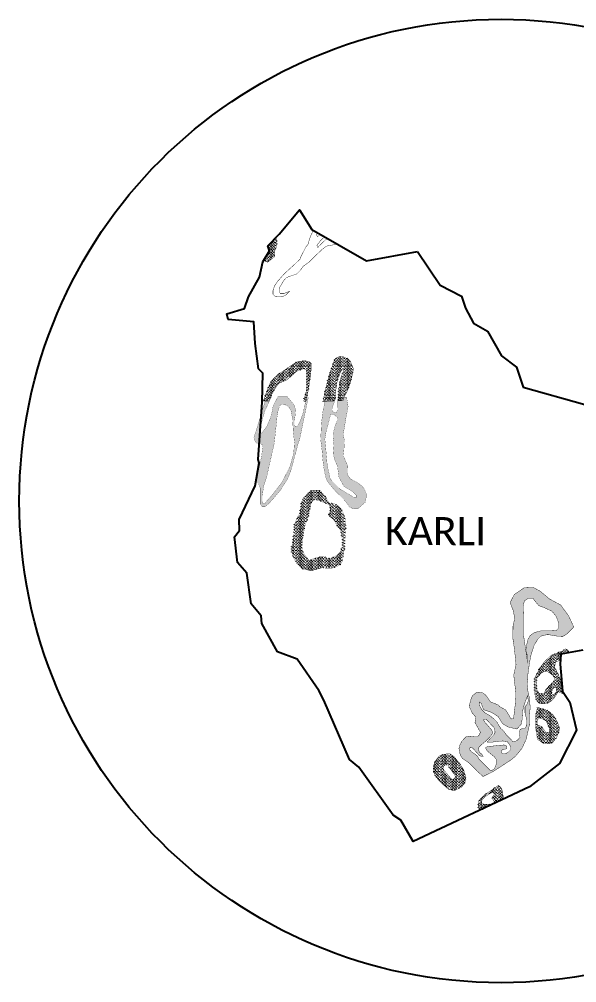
# Model space of a CAD drawing. Header units: metres. Extents: x 330680 to 359033, y 1766531 to 1931097.
# Drawn here: x 337542 to 340396, y 1766531 to 1771463 of the extents above; entities that cross this region are included whole.
import ezdxf

# ---------------------------------------------------------------- set-up
doc = ezdxf.new("R2010")
doc.units = ezdxf.units.M
doc.layers.add('MANGROOVES BUFFER ZONE', color=120, linetype='Continuous')
doc.layers.add('VILLAGE NAME', color=250, linetype='Continuous')
pattern_1 = [(90, (0, 0), (-7.071067809999999, 7.071067809999999), [1.875, -12.26713563]), (45, (0, 0), (-7.071067811865476, 7.071067811865476), [1.875, -8.125]), (135, (0, 0), (-7.071067811865476, -7.071067811865475), [1.875, -8.125])]

msp = doc.modelspace()

# ---------------------------------------------------------------- hatches: boundary and pattern name
at = {"layer": 'MANGROOVES BUFFER ZONE'}
h = msp.add_hatch(dxfattribs=at)
h.set_pattern_fill('GRASS', color=256, scale=10)
h.set_pattern_definition([(90, (0, 0), (-179.6051224, 179.6051224), [47.625, -311.5852448]), (45, (0, 0), (-179.6051224213831, 179.6051224213831), [47.625, -206.375]), (135, (0, 0), (-179.6051224213831, -179.605122421383), [47.625, -206.375])])
h.paths.add_polyline_path([(339065.7906503309, 1770260.036089406), (339091.8456111245, 1770284.447206203), (339113.558152621, 1770301.806225819), (339154.2690381319, 1770309.400769679), (339167.5435163989, 1770312.956547116), (339117.6882814748, 1770341.531556533), (339075.6803567511, 1770301.935549172), (339073.5025461031, 1770297.582727637), (339067.5136595318, 1770296.494531327), (339065.8803200879, 1770306.288334411), (339085.4803192458, 1770331.861074727), (339104.4319384024, 1770349.129557599), (339081.3703517468, 1770362.347528728), (339068.088168992, 1770348.842904254), (339064.2770930686, 1770359.180787345), (339068.0116431109, 1770370.004201606), (339046.6376433683, 1770382.254915997), (339033.5252068806, 1770353.384393341), (339025.2319533842, 1770329.161565846), (339021.0522475642, 1770313.002003945), (339008.7775940195, 1770296.908504847), (338979.9825066077, 1770240.465563426), (338979.9494697007, 1770236.417414928), (338955.4662364253, 1770212.326713727), (338898.3717009133, 1770160.163226318), (338873.8553464014, 1770132.024377308), (338865.6942405331, 1770123.994143804), (338857.5001820872, 1770111.915761114), (338849.3060393119, 1770099.837379112), (338845.159370399, 1770087.725965709), (338845.1263334919, 1770083.677817211), (338841.0127858155, 1770075.614551617), (338840.8476012802, 1770055.373809129), (338844.8620382355, 1770051.292629231), (338848.8765595203, 1770047.211448643), (338856.9385546675, 1770043.097236655), (338881.2235665005, 1770042.89904687), (338897.446667516, 1770046.815068386), (338905.5746521478, 1770050.797154081), (338925.7802033921, 1770070.678686951), (338898.604392316, 1770060.407509009), (338877.9775298123, 1770060.407509009), (338872.006592026, 1770066.917159513), (338872.5494315224, 1770085.903555458), (338884.4913070949, 1770107.059847004), (338898.0615528196, 1770128.21613855), (338908.3749840714, 1770140.15047361), (338929.0019207436, 1770148.287500444), (338961.5706588197, 1770159.136869555), (338981.1119164992, 1770178.123301797), (338994.6821622238, 1770198.194627395), (339024.536851155, 1770219.35091894)])
h = msp.add_hatch(dxfattribs=at)
h.set_pattern_fill('GRASS', color=256, scale=10)
h.set_pattern_definition(pattern_1)
h.paths.add_polyline_path([(338823.2054678948, 1770277.093978646), (338794.8180673181, 1770231.432144145), (338797.2121119008, 1770227.654064521), (338813.8530259906, 1770219.555045156), (338850.5284055626, 1770249.618957854), (338846.0800911324, 1770271.194665827), (338857.2349643964, 1770292.632688461), (338860.6672616194, 1770308.06808218), (338859.8091316872, 1770335.508806322), (338855.8085770709, 1770346.303489685), (338815.045707657, 1770303.045942709)])
h = msp.add_hatch(dxfattribs=at)
h.set_pattern_fill('GRASS', color=256, scale=10)
h.set_pattern_definition(pattern_1)
h.paths.add_polyline_path([(339253.0043030637, 1769673.715130978), (339239.5212628763, 1769705.876686222), (339224.4115043387, 1769725.841410702), (339198.5192888187, 1769734.599769645), (339176.8308913341, 1769734.471532095), (339162.723602647, 1769727.56586304), (339154.9676712093, 1769716.604234239), (339153.778075878, 1769712.752780363), (339128.9314359368, 1769644.132361359), (339103.8204170982, 1769543.126839392), (339097.7713716058, 1769506.740442599), (339157.110425899, 1769509.484652103), (339160.9042293038, 1769547.872346362), (339165.8559431033, 1769595.709210776), (339175.209336858, 1769631.449387237), (339187.3136415188, 1769659.491684563), (339197.7673996359, 1769677.086847242), (339204.3697341475, 1769678.186549447), (339200.5183847105, 1769659.491684563), (339191.7152473055, 1769638.047600464), (339180.7113070072, 1769595.159359674), (339177.9603219326, 1769567.117062348), (339176.8598834017, 1769530.827034784), (339174.5768375782, 1769510.292408369), (339199.4634971126, 1769511.443323368), (339201.3846494382, 1769524.000421316), (339223.0914019164, 1769563.811372958), (339242.0799287175, 1769620.942657815)])
h = msp.add_hatch(dxfattribs=at)
h.set_pattern_fill('GRASS', color=256, scale=10)
h.set_pattern_definition(pattern_1)
h.paths.add_polyline_path([(339036.2681742877, 1769697.51810527), (339028.2723372841, 1769709.728613566), (339008.0678362204, 1769713.941920446), (338991.877772112, 1769714.074047428), (338967.5597233719, 1769710.224088715), (338939.0950057187, 1769694.262716599), (338910.5972504704, 1769674.253111656), (338873.9715112784, 1769650.261505347), (338845.4407198112, 1769626.203836235), (338824.9719234912, 1769598.031955136), (338808.4514903123, 1769557.682597142), (338792.6009183233, 1769509.230936193), (338819.6133280426, 1769509.010488136), (338841.4921739897, 1769557.642302844), (338870.3664290771, 1769599.614645376), (338911.4904333194, 1769617.103133529), (338942.1146207853, 1769645.959155316), (338967.4890111158, 1769665.196466878), (338998.9881647709, 1769674.815140807), (339012.9878463043, 1769669.568597991), (339014.7377786828, 1769643.335883908), (339013.8628124935, 1769569.884248181), (339001.8216994232, 1769524.464819436), (338998.3602596752, 1769507.551735878), (339009.4332139532, 1769507.461369588), (339023.1015235645, 1769572.124512408), (339036.0369152502, 1769669.180981457)])
h = msp.add_hatch(dxfattribs=at)
h.set_pattern_fill('GRASS', color=256, scale=10)
h.set_pattern_definition(pattern_1)
h.paths.add_polyline_path([(339022.0704645514, 1769529.465316653), (339007.1847687616, 1769529.557182144), (339005.8869899075, 1769496.720120166), (338994.346140774, 1769446.741560158), (338979.3858502969, 1769404.879164316), (338965.7078597076, 1769379.676288476), (338956.3042271016, 1769376.258938794), (338949.8926525909, 1769386.938142774), (338949.8926525909, 1769407.014975721), (338953.739627326, 1769430.509195089), (338956.3042271016, 1769462.973888489), (338951.1749524787, 1769486.040916185), (338937.0695035696, 1769503.981974464), (338915.1490469277, 1769530.125170827), (338865.6776888416, 1769530.430478059), (338854.9789634492, 1769510.416484727), (338841.7284311798, 1769484.359299021), (338832.3247985737, 1769435.23504888), (338810.9528585143, 1769382.693485795), (338785.7340187916, 1769346.384287779), (338775.4755446176, 1769343.394093029), (338773.76578641, 1769356.636300088), (338777.612761145, 1769383.120640728), (338798.9846261327, 1769457.874921642), (338832.7556837993, 1769530.633652717), (338808.2276293039, 1769530.785025001), (338793.9665183127, 1769486.896714568), (338761.3239101768, 1769379.156201839), (338743.1350156963, 1769321.930164814), (338745.5037512779, 1769307.103346825), (338756.7667019963, 1769293.670781851), (338782.2589765787, 1769287.844314933), (338789.9576413929, 1769287.796803474), (338781.8407462239, 1769222.521710277), (338762.6645519733, 1769135.577766418), (338753.0431244671, 1769097.908357263), (338767.4923708439, 1769083.277342796), (338775.363155216, 1769063.239532113), (338774.8697282076, 1768983.285629153), (338786.7622127831, 1768967.220846295), (338798.7533828318, 1768967.146844149), (338818.8373793662, 1768983.014287472), (338851.0359027088, 1769018.796204329), (338887.280880928, 1769062.548843741), (338887.305552274, 1769066.54653883), (338915.5563894212, 1769110.348513246), (338931.7913018763, 1769150.226795077), (338972.6994360089, 1769301.892619491), (338976.7458908856, 1769309.863342166)])
h.paths.add_polyline_path([(338861.8234765145, 1769427.554085311), (338866.6104241373, 1769456.94096338), (338873.4489314659, 1769480.860537509), (338880.9712670057, 1769489.744933963), (338900.8028857082, 1769491.111778317), (338919.9506011276, 1769480.860537509), (338932.9437125016, 1769460.358055895), (338941.1499513245, 1769415.252596342), (338944.5691674529, 1769353.745188237), (338950.7237714984, 1769297.021680262), (338946.6460263251, 1769241.641761366), (338926.9698811352, 1769171.039446979), (338885.8352382035, 1769091.788632056), (338833.181366791, 1769023.766991815), (338806.2123802804, 1768993.820370686), (338798.5069448385, 1768983.552928337), (338789.5172576444, 1768985.264193221), (338786.0926363529, 1768995.531598832), (338786.5206952463, 1769024.622624257), (338792.5138200424, 1769070.826004613), (338808.4842003848, 1769119.827990058), (338847.4635345067, 1769292.732165952)], flags=16)
h = msp.add_hatch(dxfattribs=at)
h.set_pattern_fill('GRASS', color=256, scale=10)
h.set_pattern_definition(pattern_1)
h.paths.add_polyline_path([(339200.7787132263, 1769340.463526487), (339214.2232850492, 1769421.78189373), (339225.624550581, 1769480.234852195), (339217.9265494645, 1769528.256611705), (339172.1151700303, 1769528.539331752), (339172.1124229698, 1769525.400045247), (339173.1908280917, 1769492.26186735), (339171.5732579447, 1769462.626124784), (339165.6423675966, 1769451.849454385), (339153.2414218754, 1769450.232974031), (339144.0754663049, 1769457.237771215), (339142.4578961579, 1769466.397924522), (339146.2321264054, 1769480.407555628), (339163.5664839894, 1769528.592089057), (339109.2064185143, 1769528.927566409), (339101.7156547904, 1769480.999542713), (339097.6199404597, 1769465.033429265), (339089.2063863873, 1769397.121946931), (339084.6911758184, 1769313.195016623), (339092.3152466714, 1769253.18025434), (339096.016302675, 1769205.183245063), (339103.6649610996, 1769149.166095138), (339111.4617313743, 1769117.13519907), (339119.3325157464, 1769097.097388387), (339139.1697988212, 1769072.98788023), (339162.9794394076, 1769044.856009841), (339206.6757890582, 1769000.610020995), (339226.5130720735, 1768976.500512838), (339230.408605963, 1768967.252245426), (339250.3780252337, 1768958.145556808), (339277.3663145006, 1768959.168595195), (339291.3294862211, 1768971.374866962), (339312.4712932408, 1768989.484804869), (339318.1769462824, 1769016.675142884), (339317.1516520977, 1769040.996151447), (339306.97241503, 1769059.95876205), (339297.0660675466, 1769074.012363791), (339265.6675478816, 1769095.771065354), (339237.3322179317, 1769110.361631632), (339222.6158251464, 1769131.807666779), (339223.7495274246, 1769176.409937859), (339211.9310573637, 1769204.467889428), (339200.7483992577, 1769229.418759704), (339204.282315135, 1769260.484956503), (339206.5552875102, 1769304.66198802)])
h.paths.add_polyline_path([(339147.8442971956, 1769336.218434845), (339148.2762581998, 1769319.814562536), (339152.595795139, 1769297.367182802), (339150.4360632205, 1769264.991127508), (339148.7082192039, 1769240.817026255), (339156.0514100699, 1769209.736003156), (339171.1937303335, 1769173.785480132), (339178.5369211995, 1769118.962045103), (339204.4541428348, 1769071.47718547), (339248.9454683416, 1769044.712984053), (339266.6555771027, 1769027.01407955), (339266.2236160985, 1769015.358682472), (339255.4247371993, 1769015.358682472), (339185.0162631594, 1769058.095066874), (339134.477629799, 1769109.033405318), (339118.4890782638, 1769181.233847069), (339111.577848402, 1769261.094761996), (339106.4674916721, 1769314.706125594), (339112.9473453476, 1769352.750880239), (339122.1270101256, 1769385.399214264), (339135.3566108641, 1769438.01429743), (339149.1417153546, 1769441.709718305), (339165.123980099, 1769430.054357002), (339170.7394000507, 1769423.579124479), (339169.8754780424, 1769408.47032014), (339156.9168672247, 1769377.38929704)], flags=16)
h = msp.add_hatch(dxfattribs=at)
h.set_pattern_fill('GRASS', color=256, scale=10)
h.set_pattern_definition(pattern_1)
h.paths.add_polyline_path([(339210.1053763926, 1768908.63828218), (339198.3115776479, 1768940.693928838), (339194.3885627985, 1768952.711681485), (339178.4989660084, 1768968.801131964), (339162.584697783, 1768980.892887473), (339134.65467152, 1768989.060949326), (339118.7650746703, 1769005.150400043), (339106.8725900948, 1769021.2151829), (339084.6427967846, 1769050.167808294), (339059.5803769231, 1769050.858671546), (339041.4314928651, 1769050.970675468), (339021.6071800888, 1769041.016603351), (339002.1065291464, 1769018.162689686), (338983.7661210299, 1768987.24052608), (338978.1265576482, 1768933.928077936), (338964.2697423398, 1768910.636318803), (338951.9939104319, 1768882.095033765), (338946.4126409292, 1768827.313766956), (338941.6734373271, 1768781.174496293), (338937.5483290553, 1768766.286855698), (338935.7783819735, 1768740.905213475), (338950.0363492072, 1768698.496268034), (338978.4374104142, 1768660.433635712), (339001.3389747739, 1768646.185340405), (339034.7838068604, 1768641.142256618), (339063.4485249221, 1768645.802037954), (339086.9026584923, 1768655.733709216), (339112.6995165646, 1768653.156165361), (339143.7592661977, 1768653.770585179), (339169.6232822239, 1768662.075180292), (339186.2260784805, 1768672.855235696), (339197.6328421533, 1768689.551064849), (339200.9516817629, 1768720.795945287), (339209.2172077596, 1768764.721256971), (339209.4639212787, 1768804.698208451), (339213.7817610204, 1768856.643577576)])
h.paths.add_polyline_path([(339021.9437835267, 1768913.605355612), (339027.4806916966, 1768940.580661587), (339032.3254680696, 1768973.781029915), (339039.2466398331, 1768997.29795599), (339053.0888371556, 1769002.831356674), (339075.9285285298, 1769000.756335889), (339126.4527607533, 1768977.931071484), (339133.3738594145, 1768964.097587662), (339132.68180072, 1768943.347379816), (339124.3764384651, 1768929.513860219), (339128.5290830415, 1768917.755397181), (339152.7530380092, 1768902.538590019), (339158.9820779758, 1768887.321747083), (339168.671630722, 1768872.104904146), (339187.3586775198, 1768846.512957286), (339192.8955125875, 1768819.537651312), (339195.6639666724, 1768791.870683667), (339194.2797761811, 1768760.745336124), (339185.9744139262, 1768737.920071718), (339162.4425907554, 1768715.786468983), (339136.1423134995, 1768706.794724175), (339115.3789444135, 1768706.794724175), (339100.8446152942, 1768710.944765744), (339078.6969826147, 1768711.636427414), (339062.778463004, 1768705.41136506), (339039.2466398331, 1768699.186302706), (339023.3280471202, 1768692.961240353), (339008.7936448987, 1768713.711448199), (338994.2593157794, 1768735.845050934), (338988.7224076096, 1768760.053638679), (338994.9514475763, 1768820.921010426), (339007.4094544074, 1768879.713325614)], flags=16)
h = msp.add_hatch(dxfattribs=at)
h.set_pattern_fill('GRASS', color=256, scale=10)
h.set_pattern_definition(pattern_1)
h.paths.add_polyline_path([(340256.6395758539, 1768495.513728208), (340209.3497903761, 1768534.934378614), (340173.5519494637, 1768554.648395529), (340126.841899029, 1768552.750569071), (340075.9778927553, 1768518.369217138), (340054.5575150516, 1768477.241406758), (340069.6602776193, 1768439.17977109), (340078.4119801034, 1768397.287693138), (340069.4229435984, 1768355.911074247), (340069.2377070483, 1768290.920787211), (340077.2039199841, 1768236.062153017), (340085.1064579341, 1768158.863136737), (340073.2282473955, 1768106.638451565), (340084.678098738, 1768008.573209051), (340081.7841676254, 1767962.469716555), (340078.6255414016, 1767935.54874521), (340072.2628430914, 1767883.175527045), (340061.7715533171, 1767881.070976425), (340056.3509095518, 1767886.713660684), (340046.8852538918, 1767903.816337502), (340031.8086346496, 1767927.920532664), (340002.3060584686, 1767943.779371387), (339994.371660897, 1767953.115996416), (339954.41643976, 1767968.559220949), (339933.1664627611, 1768000.497970161), (339914.8468916197, 1768014.842464656), (339899.9145998582, 1768017.223666773), (339884.3113463801, 1768018.510565396), (339874.0534737281, 1768009.93712108), (339863.2064100189, 1768001.469933212), (339857.9628888995, 1767992.600456846), (339850.7542920186, 1767972.341389355), (339847.8040894316, 1767954.387869143), (339847.1851885071, 1767940.676720067), (339861.0317928122, 1767911.724554443), (339879.131800443, 1767890.650102124), (339876.5714945825, 1767873.854276608), (339874.8017687659, 1767863.236690238), (339902.6967693767, 1767813.073369646), (339895.7527013091, 1767798.291525491), (339885.1234529208, 1767789.285609894), (339871.2758007649, 1767790.286289892), (339843.1990528543, 1767793.442161389), (339827.3838091992, 1767788.870652768), (339807.5073966206, 1767767.304469484), (339798.6108389165, 1767750.604883461), (339792.781793493, 1767730.24399557), (339797.3306235048, 1767706.393219241), (339801.330886201, 1767692.540507892), (339812.0634313221, 1767678.47635857), (339845.1583886215, 1767655.415178508), (339888.5093885388, 1767611.84523083), (339916.675376069, 1767586.468580792), (339965.7673996647, 1767610.843822441), (340047.1427956031, 1767663.416853169), (340059.3496669343, 1767671.505902209), (340083.7750714814, 1767691.745887699), (340116.3807838263, 1767732.272160761), (340136.8143568892, 1767776.89513235), (340153.2676752549, 1767849.962808458), (340153.3950252173, 1767894.643572613), (340157.5836705209, 1767939.312761188), (340153.6613024113, 1767988.066988575), (340145.6430763839, 1768024.647128109), (340141.6859767076, 1768061.21577716), (340145.8398902033, 1768093.699302783), (340145.8861992805, 1768109.946853385), (340154.1822797714, 1768170.852017462), (340162.4205585313, 1768211.447743046), (340170.612528214, 1768235.795918028), (340174.7200480169, 1768252.03189329), (340182.888863161, 1768268.256292971), (340191.0461010358, 1768280.418805002), (340195.1304663, 1768288.531004963), (340207.348999516, 1768300.681941412), (340211.421787511, 1768304.732253723), (340223.6170815728, 1768308.759415112), (340243.9348817014, 1768312.763425581), (340252.0573877683, 1768312.74027466), (340276.413244084, 1768308.608934487), (340300.7691850153, 1768304.477594074), (340325.1366186003, 1768304.408141552), (340333.2707019364, 1768308.446878281), (340345.4775732675, 1768316.535927322), (340357.6960221091, 1768328.686948628), (340373.9873433201, 1768344.888197388), (340380.4907312462, 1768352.279197926), (340353.8663567848, 1768409.93627696), (340313.4102041866, 1768464.887514623)])
h.paths.add_polyline_path([(340127.9436714178, 1768485.494842423), (340145.9870325624, 1768497.730793496), (340171.7633049996, 1768498.374811859), (340187.8734937487, 1768477.766839062), (340201.4059961312, 1768461.666886308), (340230.404321099, 1768450.71889963), (340268.4242896872, 1768433.330946316), (340290.9785095939, 1768406.283006884), (340301.9333995134, 1768376.015084134), (340301.9333995134, 1768345.747161385), (340290.9785095939, 1768334.155156343), (340252.9585410056, 1768332.223173585), (340211.7165198869, 1768332.223173585), (340179.4962162922, 1768323.851188027), (340157.5863625495, 1768308.395217471), (340145.3426663985, 1768287.143262476), (340138.8985613373, 1768257.51935809), (340142.7650539355, 1768178.951504748), (340123.4328126558, 1768310.327236394), (340123.4328126558, 1768386.963034647), (340121.4996402604, 1768459.734903551)], flags=16)
h.paths.add_polyline_path([(340144.4692727381, 1768000.910210444), (340147.6671587661, 1767973.425378676), (340141.2713128063, 1767956.80665244), (340131.03794449, 1767943.383822576), (340131.03794449, 1767912.703058269), (340140.6317503815, 1767873.073776886), (340139.3525516281, 1767846.228153325), (340130.3983081615, 1767832.166115254), (340123.3628997769, 1767832.166115254), (340106.0940491722, 1767828.970218882), (340102.8960892406, 1767812.351492646), (340102.8960892406, 1767802.124559155), (340105.4544128437, 1767785.505832919), (340090.1043234174, 1767771.443831014), (340078.5918302513, 1767765.052002103), (340067.0792631815, 1767766.969554393), (340053.0082986049, 1767782.949108588), (340035.0998855755, 1767800.207043031), (340020.3894324776, 1767821.300045888), (340008.2372290794, 1767830.887771172), (339999.2830595165, 1767844.310601035), (339986.4912936933, 1767866.681947975), (339971.1412042669, 1767882.022330129), (339951.953592484, 1767897.362712282), (339926.3701347414, 1767912.703058269), (339911.020045315, 1767928.043440423), (339896.3095922173, 1767952.97154786), (339897.588717067, 1767968.311930014), (339906.5429605336, 1767961.280929061), (339918.8925606544, 1767928.845940758), (339957.7098760189, 1767915.898990808), (339992.887139653, 1767894.166779743), (340016.5519101211, 1767857.094222691), (340045.9728902203, 1767839.836324414), (340089.4647609925, 1767829.609390923), (340111.2106963785, 1767853.898326319), (340115.6878550637, 1767874.991329176), (340118.8857410917, 1767922.92999176), (340126.5607858049, 1767952.97154786), (340136.1545916963, 1767979.177999379)], flags=16)
h.paths.add_polyline_path([(339931.6063580979, 1767880.515015402), (339973.1202708461, 1767835.836010878), (339976.7128764155, 1767826.261920397), (339977.5111839396, 1767812.698655687), (339971.5235818942, 1767800.332143246), (339952.7625421376, 1767781.18399845), (339937.1891897017, 1767762.733217729), (339964.3329757869, 1767762.733217729), (339986.6866211129, 1767766.323474534), (340018.2211724842, 1767768.717015238), (340040.1756640481, 1767765.126722266), (340051.7517143768, 1767750.366705287), (340057.7392425186, 1767737.601275423), (340057.7392425186, 1767724.038010714), (340042.9698881898, 1767709.277957569), (340027.4021524333, 1767702.097407791), (340015.4270222462, 1767702.496325214), (340009.4394202009, 1767711.671498272), (340009.8385739629, 1767719.250965473), (340016.6244835324, 1767724.835845559), (340031.3939117648, 1767727.229350096), (340038.5789750963, 1767732.41531276), (340037.7806675722, 1767742.388320664), (340023.4104670055, 1767748.372082006), (339955.9503033619, 1767741.590449652), (339938.7858786535, 1767739.99477996), (339929.6049726082, 1767735.20773472), (339933.1975042739, 1767722.043387433), (339947.9668586026, 1767708.879040146), (339973.913109498, 1767687.337390813), (339982.6948617814, 1767675.768713217), (339983.0928330846, 1767647.778995935), (339975.1093883253, 1767628.231933716), (339968.7226325179, 1767621.051347771), (339953.806209871, 1767617.387745133), (339906.8622983239, 1767663.767483276), (339893.2904052814, 1767678.128618998), (339888.8995660915, 1767689.697260427), (339872.5334489073, 1767702.86164388), (339856.1674056266, 1767713.632450463), (339846.5872719155, 1767725.201128059), (339846.5872719155, 1767731.583842991), (339850.5789573434, 1767734.376301117), (339862.9533151961, 1767732.381677836), (339872.9326026693, 1767721.211917664), (339894.8870942332, 1767696.877846371), (339907.6606058481, 1767688.500508158), (339917.2407395592, 1767690.096177849), (339908.4589872758, 1767702.462690291), (339896.4837831851, 1767710.840028503), (339893.6896329471, 1767728.791421031), (339895.685475661, 1767737.168723077), (339905.6647631341, 1767747.540648404), (339930.4134788397, 1767768.284462892), (339959.1492979451, 1767797.938602542), (339965.5360537525, 1767809.90619756), (339961.145140659, 1767823.86841586), (339922.4253781488, 1767868.547420384), (339919.2320002451, 1767876.126887584), (339922.0262243867, 1767880.116097979)], flags=16)
h = msp.add_hatch(dxfattribs=at)
h.set_pattern_fill('GRASS', color=256, scale=10)
h.set_pattern_definition(pattern_1)
h.paths.add_polyline_path([(340373.2228083017, 1768063.278580594), (340318.520784308, 1768066.532596667), (340302.2403953896, 1768106.231571058), (340282.703958249, 1768144.628946252), (340286.6112456771, 1768171.962674032), (340306.1476828177, 1768180.423086889), (340326.3353591642, 1768170.66103867), (340332.8474556087, 1768136.819314911), (340340.6620304649, 1768112.088785522), (340353.6863711611, 1768089.961490693), (340371.9204037936, 1768080.850260155), (340379.0837394439, 1768073.691446494), (340380.386143952, 1768065.881778986)], flags=16)
h.paths.add_polyline_path([(340291.8111084243, 1768039.07051368), (340289.8574647103, 1768018.895635727), (340279.438006934, 1768005.879571436), (340274.2283149977, 1768005.228753754), (340267.7161446497, 1768010.435186704), (340269.6697883637, 1768031.260882338), (340283.3452943622, 1768046.229363507)], flags=16)
h.paths.add_polyline_path([(340282.6940551562, 1768085.928337898), (340274.8794803, 1768068.356658337), (340252.7382341431, 1768050.134161095), (340235.8066060188, 1768029.308465461), (340228.6432703685, 1768008.482769827), (340203.2459020857, 1768011.086004385), (340192.1752051036, 1768031.260882338), (340188.2679176754, 1768055.340594045), (340190.2215613895, 1768087.229937094), (340213.0141206559, 1768117.81764478), (340235.1553668129, 1768125.627312289), (340246.226063795, 1768123.02407773), (340274.8794803, 1768106.103215851)], flags=16)
h.paths.add_polyline_path([(340314.4373019607, 1768212.847905155), (340361.4763002296, 1768221.168329602), (340344.6925347466, 1768236.415284367), (340339.2998221591, 1768240.341249331), (340320.8554397578, 1768227.243851533), (340304.5988503548, 1768223.228265724), (340300.5260623598, 1768219.177953414), (340292.3919790236, 1768215.139216684), (340272.074178895, 1768211.135206216), (340255.7944349533, 1768198.995845106), (340247.6488589635, 1768190.895220485), (340231.3575377525, 1768174.693971725), (340219.1275118827, 1768158.481147384), (340198.7402481383, 1768130.105811012), (340198.728670869, 1768126.043923362), (340186.4754904606, 1768101.70732372), (340178.3066753165, 1768085.482924039), (340178.2603662393, 1768069.235373437), (340178.2140571621, 1768052.987822835), (340178.179325113, 1768040.802075268), (340182.1710722228, 1768016.419174025), (340182.1363404148, 1768004.233511074), (340190.1778055966, 1767975.777146599), (340199.102973152, 1767965.109401575), (340211.6643521541, 1767959.961314123), (340227.8596799038, 1767958.424066343), (340246.1986871645, 1767961.140963914), (340263.7050852213, 1767970.889621674), (340280.5957150842, 1767988.947573811), (340297.1625466912, 1768014.981888828), (340297.7728049388, 1768023.760021644), (340315.4110986863, 1768013.98382358), (340328.0934388646, 1768014.643924366), (340322.4935745586, 1768022.911204703), (340319.057509502, 1768066.50066892), (340373.222808301, 1768063.278580594), (340380.3861439521, 1768065.881778986), (340379.0837394439, 1768073.691446494), (340371.9204037935, 1768080.850260155), (340353.6863711609, 1768089.961490693), (340340.6620304652, 1768112.088785522), (340332.8474556088, 1768136.819314911), (340326.3353591643, 1768170.66103867), (340312.3819498271, 1768177.408415259)])
h = msp.add_hatch(dxfattribs=at)
h.set_pattern_fill('GRASS', color=256, scale=10)
h.set_pattern_definition(pattern_1)
h.paths.add_polyline_path([(340257.8740180334, 1767917.157563706), (340225.649524913, 1767933.100357261), (340192.1042155356, 1767939.214370075), (340194.1116663598, 1767931.084807104), (340190.0157238262, 1767918.910719492), (340185.8966267541, 1767898.61285658), (340185.8734722154, 1767890.489081279), (340185.8271631382, 1767874.241530677), (340185.7461222531, 1767845.808317123), (340189.7031375549, 1767809.239752929), (340196.1970732723, 1767776.276657843), (340225.5051592534, 1767756.23560039), (340247.3950139257, 1767754.671675129), (340270.1587770605, 1767758.467907611), (340292.9307643331, 1767787.651334923), (340304.5183190186, 1767814.978059956), (340307.416848912, 1767836.668307047), (340296.015153984, 1767866.21642736), (340277.5141224794, 1767899.610845576)])
h.paths.add_polyline_path([(340216.4957968055, 1767883.925415785), (340237.6618839381, 1767872.128707876), (340248.6519520081, 1767851.382795727), (340256.3857501449, 1767829.823316268), (340255.1646396819, 1767812.331637191), (340239.6971173121, 1767810.297737), (340225.4507054052, 1767829.009748958), (340214.0535758797, 1767843.247122629), (340196.1437586803, 1767849.755661108), (340192.073365836, 1767858.704865349), (340194.10859921, 1767876.196544425), (340202.6564463541, 1767886.772883286)], flags=16)
h = msp.add_hatch(dxfattribs=at)
h.set_pattern_fill('GRASS', color=256, scale=10)
h.set_pattern_definition(pattern_1)
h.paths.add_polyline_path([(339797.4432519441, 1767650.978242465), (339769.492267006, 1767687.015947649), (339747.8848183933, 1767702.009251094), (339729.2850629107, 1767702.367020139), (339707.3171045448, 1767697.858698965), (339691.1358910048, 1767690.896020942), (339667.2629040677, 1767659.881679378), (339661.0661427817, 1767625.464971869), (339663.4543604604, 1767607.479109199), (339671.9463316266, 1767591.30427425), (339686.5229481687, 1767570.236406429), (339713.890142474, 1767543.342234508), (339741.3968702701, 1767521.663673528), (339766.4885696412, 1767513.925715188), (339803.0860713986, 1767530.069086874), (339819.102804799, 1767547.308570761), (339828.9351961392, 1767573.487240799), (339823.8226443902, 1767598.489630058), (339817.1767902182, 1767620.449051324)])
h.paths.add_polyline_path([(339714.5577373895, 1767639.159337019), (339722.9027067158, 1767645.910521567), (339732.0424315034, 1767648.29327555), (339736.8109642713, 1767643.924881182), (339774.5618856661, 1767589.121358586), (339772.1776192822, 1767577.604666073), (339768.9985974369, 1767571.647744918), (339762.2432129984, 1767570.059254328), (339755.8850953428, 1767572.442008311), (339709.3918638735, 1767626.054153915)], flags=16)
h = msp.add_hatch(dxfattribs=at)
h.set_pattern_fill('GRASS', color=256, scale=10)
h.set_pattern_definition(pattern_1)
h.paths.add_polyline_path([(339969.8897932962, 1767488.35589747), (339962.5850060072, 1767483.083569004), (339961.7733958212, 1767474.566772443), (339971.1072085753, 1767463.211007528), (339978.4119958644, 1767449.421846334), (339975.1654073128, 1767444.149554034), (339945.9464059641, 1767445.36623409), (339920.7856033529, 1767444.960662016), (339905.7702236819, 1767448.205166277), (339908.6110071404, 1767462.399863379), (339919.5681141702, 1767476.594560481), (339962.9908111002, 1767509.039603095), (339969.8897932962, 1767504.983990851), (339973.1363079441, 1767496.061586049)], flags=16)
h.paths.add_polyline_path([(339977.6757635585, 1767450.811623413), (340025.023737149, 1767473.001171073), (340017.5916484472, 1767486.866781646), (340015.6651401813, 1767501.514916774), (340014.2360742562, 1767517.281501194), (340004.1667560101, 1767533.892675807), (339995.6075047535, 1767541.424969005), (339989.9265270178, 1767537.660391969), (339937.0260844672, 1767501.25388398), (339912.6007645357, 1767481.01389825), (339904.455103689, 1767472.913189254), (339896.3094430835, 1767464.812564874), (339892.21350055, 1767452.638477263), (339892.1787687421, 1767440.452814311), (339892.1556142035, 1767432.32903901), (339896.1820931212, 1767420.131800719), (339898.5600507405, 1767413.734178549), (339964.4154160006, 1767444.597183981), (339975.1654073129, 1767444.149554034), (339978.4119958643, 1767449.421846334)])

# ---------------------------------------------------------------- linework, layer by layer
at = {"color": 3}
for points in [[(340426.8588556511, 1768232.733427342), (340314.4373019606, 1768212.847905155), (340311.5057760637, 1768162.300954729), (340322.4935745586, 1768022.911204703), (340359.7751894458, 1767967.871020713), (340395.1403090309, 1767824.655035358), (340308.179237305, 1767653.87878056), (340154.7894008579, 1767533.815629668), (339559.2536677709, 1767254.718816638), (339495.9173089399, 1767362.950655467), (339456.4977088611, 1767388.574246417), (339280.6941478555, 1767634.273886961), (339232.485912025, 1767673.018397889), (339100.6726575374, 1767977.048154531), (339074.9204316924, 1768027.470621081), (338965.2930067125, 1768187.050136563), (338863.8817505942, 1768224.631543417), (338783.4832975373, 1768370.279632249), (338780.6672612547, 1768410.02438746), (338729.9438850777, 1768470.587085914), (338707.0023216595, 1768627.991065462), (338659.3353328049, 1768681.892672298), (338642.9511113443, 1768813.577785752), (338669.5131637802, 1768845.585132136), (338668.3178189787, 1768902.13742969), (338749.5200534558, 1769074.499092153), (338769.7506535146, 1769192.861662841), (338765.2689081349, 1769209.492083986), (338785.3818422129, 1769503.572305549), (338788.0613265603, 1769651.717119051), (338765.846865139, 1769673.012900111), (338749.4561348381, 1769803.702229052), (338742.5571302027, 1769914.958484544), (338610.6809908949, 1769927.091392896), (338605.2145015082, 1769955.458252206), (338695.2059334964, 1769982.468357852), (338715.660372164, 1770043.179091231), (338771.285042543, 1770142.473908771), (338788.5531574267, 1770221.35488195), (338823.205467895, 1770277.093978646), (338815.045707657, 1770303.045942709), (338872.3165703147, 1770363.821768047), (338975.8529062981, 1770487.998533798), (339039.0120637225, 1770386.625590621), (339319.0050703766, 1770226.144894582)], [(339319.0050703766, 1770226.144894582), (339581.4567306468, 1770274.264177337)], [(339581.4567306468, 1770274.264177337), (339697.1990352556, 1770102.913580115), (339806.486231738, 1770045.47167456), (339825.9487270675, 1769983.808668165), (339868.1023663023, 1769907.486770994), (339938.2265232084, 1769865.929752041), (340010.5307550365, 1769740.593468184), (340088.2450762924, 1769682.827153631), (340121.5397183228, 1769579.902411176), (340436.6408060675, 1769491.99431151)]]:
    msp.add_lwpolyline(points, dxfattribs=at)
at = {"layer": 'MANGROOVES BUFFER ZONE', "const_width": 2}
for points in [[(339046.6376433683, 1770382.254915997), (339033.5252068806, 1770353.384393341), (339025.2319533842, 1770329.161565846), (339021.0522475642, 1770313.002003945), (339008.7775940195, 1770296.908504847), (338979.9825066077, 1770240.465563426), (338979.9494697007, 1770236.417414928), (338955.4662364253, 1770212.326713727), (338898.3717009133, 1770160.163226318), (338873.8553464014, 1770132.024377308), (338865.6942405331, 1770123.994143804), (338857.5001820872, 1770111.915761114), (338849.3060393119, 1770099.837379112), (338845.159370399, 1770087.725965709), (338845.1263334919, 1770083.677817211), (338841.0127858155, 1770075.614551617), (338840.8476012802, 1770055.373809129), (338844.8620382355, 1770051.292629231), (338848.8765595203, 1770047.211448643), (338856.9385546675, 1770043.097236655), (338881.2235665005, 1770042.89904687), (338897.446667516, 1770046.815068386), (338905.5746521478, 1770050.797154081), (338925.7802033921, 1770070.678686951), (338898.604392316, 1770060.407509009), (338877.9775298123, 1770060.407509009), (338872.006592026, 1770066.917159513), (338872.5494315224, 1770085.903555458), (338884.4913070949, 1770107.059847004), (338898.0615528196, 1770128.21613855), (338908.3749840714, 1770140.15047361), (338929.0019207436, 1770148.287500444), (338961.5706588197, 1770159.136869555), (338981.1119164992, 1770178.123301797), (338994.6821622238, 1770198.194627395), (339024.536851155, 1770219.35091894), (339065.7906503309, 1770260.036089406), (339091.8456111245, 1770284.447206203), (339113.558152621, 1770301.806225819), (339154.2690381319, 1770309.400769679), (339167.5435163988, 1770312.956547116)], [(339081.3703517468, 1770362.347528728), (339068.088168992, 1770348.842904254), (339064.2770930686, 1770359.180787345), (339068.0116431109, 1770370.004201606)], [(338794.8180673182, 1770231.432144145), (338797.2121119008, 1770227.654064521), (338813.8530259906, 1770219.555045156), (338850.5284055626, 1770249.618957854), (338846.0800911324, 1770271.194665827), (338857.2349643964, 1770292.632688461), (338860.6672616194, 1770308.06808218), (338859.8091316872, 1770335.508806322), (338855.8085770711, 1770346.303489685)], [(339117.6882814749, 1770341.531556533), (339075.6803567511, 1770301.935549172), (339073.5025461031, 1770297.582727637), (339067.5136595318, 1770296.494531327), (339065.8803200879, 1770306.288334411), (339085.4803192458, 1770331.861074727), (339104.4319384024, 1770349.129557599)], [(340361.4763002297, 1768221.168329603), (340344.6925347466, 1768236.415284367), (340339.2998221591, 1768240.341249331), (340320.8554397578, 1768227.243851533), (340304.5988503548, 1768223.228265724), (340300.5260623598, 1768219.177953414), (340292.3919790236, 1768215.139216684), (340272.074178895, 1768211.135206216), (340255.7944349533, 1768198.995845106), (340247.6488589635, 1768190.895220485), (340231.3575377525, 1768174.693971725), (340219.1275118827, 1768158.481147384), (340198.7402481383, 1768130.105811012), (340198.728670869, 1768126.043923362), (340186.4754904606, 1768101.70732372), (340178.3066753165, 1768085.482924039), (340178.2603662393, 1768069.235373437), (340178.2140571621, 1768052.987822835), (340178.179325113, 1768040.802075268), (340182.1710722228, 1768016.419174025), (340182.1363404148, 1768004.233511074), (340190.1778055966, 1767975.777146599), (340199.102973152, 1767965.109401575), (340211.6643521541, 1767959.961314123), (340227.8596799038, 1767958.424066343), (340246.1986871645, 1767961.140963914), (340263.7050852213, 1767970.889621674), (340280.5957150842, 1767988.947573811), (340297.1625466912, 1768014.981888828), (340297.7728049388, 1768023.760021644), (340315.4110986863, 1768013.98382358), (340328.0934388643, 1768014.643924366)], [(340319.057509502, 1768066.50066892), (340318.520784308, 1768066.532596667), (340302.2403953896, 1768106.231571058), (340282.703958249, 1768144.628946252), (340286.6112456771, 1768171.962674032), (340306.1476828177, 1768180.423086889), (340312.3819498271, 1768177.408415259)], [(340025.0237371492, 1767473.001171073), (340017.5916484472, 1767486.866781646), (340015.6651401813, 1767501.514916774), (340014.2360742562, 1767517.281501194), (340004.1667560101, 1767533.892675807), (339995.6075047535, 1767541.424969005), (339989.9265270178, 1767537.660391969), (339937.0260844672, 1767501.25388398), (339912.6007645357, 1767481.01389825), (339904.455103689, 1767472.913189254), (339896.3094430835, 1767464.812564874), (339892.21350055, 1767452.638477263), (339892.1787687421, 1767440.452814311), (339892.1556142035, 1767432.32903901), (339896.1820931212, 1767420.131800719), (339898.5600507408, 1767413.734178549)], [(339964.4154160015, 1767444.597183981), (339945.9464059641, 1767445.36623409), (339920.7856033529, 1767444.960662016), (339905.7702236819, 1767448.205166277), (339908.6110071404, 1767462.399863379), (339919.5681141702, 1767476.594560481), (339962.9908111002, 1767509.039603095), (339969.8897932962, 1767504.983990851), (339973.1363079441, 1767496.061586049), (339969.8897932962, 1767488.35589747), (339962.5850060072, 1767483.083569004), (339961.7733958212, 1767474.566772443), (339971.1072085753, 1767463.211007528), (339977.6757635584, 1767450.811623413)]]:
    msp.add_lwpolyline(points, dxfattribs=at)
at = {"layer": 'MANGROOVES BUFFER ZONE'}
for points, const_width in [([(339253.0043030637, 1769673.715130978), (339239.5212628763, 1769705.876686222), (339224.4115043387, 1769725.841410702), (339198.5192888187, 1769734.599769645), (339176.8308913341, 1769734.471532095), (339162.723602647, 1769727.56586304), (339154.9676712093, 1769716.604234239), (339153.778075878, 1769712.752780363), (339128.9314359368, 1769644.132361359), (339103.8204170982, 1769543.126839392), (339097.7713716058, 1769506.740442599), (339157.110425899, 1769509.484652103), (339160.9042293038, 1769547.872346362), (339165.8559431033, 1769595.709210776), (339175.209336858, 1769631.449387237), (339187.3136415188, 1769659.491684563), (339197.7673996359, 1769677.086847242), (339204.3697341475, 1769678.186549447), (339200.5183847105, 1769659.491684563), (339191.7152473055, 1769638.047600464), (339180.7113070072, 1769595.159359674), (339177.9603219326, 1769567.117062348), (339176.8598834017, 1769530.827034784), (339174.5768375782, 1769510.292408369), (339199.4634971126, 1769511.443323368), (339201.3846494382, 1769524.000421316), (339223.0914019164, 1769563.811372958), (339242.0799287175, 1769620.942657815), (339253.0043030637, 1769673.715130978)], 2), ([(339036.2681742877, 1769697.51810527), (339028.2723372841, 1769709.728613566), (339008.0678362204, 1769713.941920446), (338991.877772112, 1769714.074047428), (338967.5597233719, 1769710.224088715), (338939.0950057187, 1769694.262716599), (338910.5972504704, 1769674.253111656), (338873.9715112784, 1769650.261505347), (338845.4407198112, 1769626.203836235), (338824.9719234912, 1769598.031955136), (338808.4514903123, 1769557.682597142), (338792.6009183233, 1769509.230936193), (338819.6133280426, 1769509.010488136), (338841.4921739897, 1769557.642302844), (338870.3664290771, 1769599.614645376), (338911.4904333194, 1769617.103133529), (338942.1146207853, 1769645.959155316), (338967.4890111158, 1769665.196466878), (338998.9881647709, 1769674.815140807), (339012.9878463043, 1769669.568597991), (339014.7377786828, 1769643.335883908), (339013.8628124935, 1769569.884248181), (339001.8216994232, 1769524.464819436), (338998.3602596752, 1769507.551735878), (339009.4332139532, 1769507.461369588), (339023.1015235645, 1769572.124512408), (339036.0369152502, 1769669.180981457), (339036.2681742877, 1769697.51810527)], 2), ([(339022.0704645514, 1769529.465316653), (339007.1847687616, 1769529.557182144), (339005.8869899075, 1769496.720120166), (338994.346140774, 1769446.741560158), (338979.3858502969, 1769404.879164316), (338965.7078597076, 1769379.676288476), (338956.3042271016, 1769376.258938794), (338949.8926525909, 1769386.938142774), (338949.8926525909, 1769407.014975721), (338953.739627326, 1769430.509195089), (338956.3042271016, 1769462.973888489), (338951.1749524787, 1769486.040916185), (338937.0695035696, 1769503.981974464), (338915.1490469277, 1769530.125170827), (338865.6776888416, 1769530.430478059), (338854.9789634492, 1769510.416484727), (338841.7284311798, 1769484.359299021), (338832.3247985737, 1769435.23504888), (338810.9528585143, 1769382.693485795), (338785.7340187916, 1769346.384287779), (338775.4755446176, 1769343.394093029), (338773.76578641, 1769356.636300088), (338777.612761145, 1769383.120640728), (338798.9846261327, 1769457.874921642), (338832.7556837993, 1769530.633652717), (338808.2276293039, 1769530.785025001), (338793.9665183127, 1769486.896714568), (338761.3239101768, 1769379.156201839), (338743.1350156963, 1769321.930164814), (338745.5037512779, 1769307.103346825), (338756.7667019963, 1769293.670781851), (338782.2589765787, 1769287.844314933), (338789.9576413929, 1769287.796803474), (338781.8407462239, 1769222.521710277), (338762.6645519733, 1769135.577766418), (338753.0431244671, 1769097.908357263), (338767.4923708439, 1769083.277342796), (338775.363155216, 1769063.239532113), (338774.8697282076, 1768983.285629153), (338786.7622127831, 1768967.220846295), (338798.7533828318, 1768967.146844149), (338818.8373793662, 1768983.014287472), (338851.0359027088, 1769018.796204329), (338887.280880928, 1769062.548843741), (338887.305552274, 1769066.54653883), (338915.5563894212, 1769110.348513246), (338931.7913018763, 1769150.226795077), (338972.6994360089, 1769301.892619491), (338976.7458908856, 1769309.863342166), (339022.0704645514, 1769529.465316653)], 1), ([(339200.7787132263, 1769340.463526487), (339214.2232850492, 1769421.78189373), (339225.624550581, 1769480.234852195), (339217.9265494645, 1769528.256611705), (339172.1151700303, 1769528.539331752), (339172.1124229698, 1769525.400045247), (339173.1908280917, 1769492.26186735), (339171.5732579447, 1769462.626124784), (339165.6423675966, 1769451.849454385), (339153.2414218754, 1769450.232974031), (339144.0754663049, 1769457.237771215), (339142.4578961579, 1769466.397924522), (339146.2321264054, 1769480.407555628), (339163.5664839894, 1769528.592089057), (339109.2064185143, 1769528.927566409), (339101.7156547904, 1769480.999542713), (339097.6199404597, 1769465.033429265), (339089.2063863873, 1769397.121946931), (339084.6911758184, 1769313.195016623), (339092.3152466714, 1769253.18025434), (339096.016302675, 1769205.183245063), (339103.6649610996, 1769149.166095138), (339111.4617313743, 1769117.13519907), (339119.3325157464, 1769097.097388387), (339139.1697988212, 1769072.98788023), (339162.9794394076, 1769044.856009841), (339206.6757890582, 1769000.610020995), (339226.5130720735, 1768976.500512838), (339230.408605963, 1768967.252245426), (339250.3780252337, 1768958.145556808), (339277.3663145006, 1768959.168595195), (339291.3294862211, 1768971.374866962), (339312.4712932408, 1768989.484804869), (339318.1769462824, 1769016.675142884), (339317.1516520977, 1769040.996151447), (339306.97241503, 1769059.95876205), (339297.0660675466, 1769074.012363791), (339265.6675478816, 1769095.771065354), (339237.3322179317, 1769110.361631632), (339222.6158251464, 1769131.807666779), (339223.7495274246, 1769176.409937859), (339211.9310573637, 1769204.467889428), (339200.7483992577, 1769229.418759704), (339204.282315135, 1769260.484956503), (339206.5552875102, 1769304.66198802), (339200.7787132263, 1769340.463526487)], 1), ([(338861.8234765145, 1769427.554085311), (338866.6104241373, 1769456.94096338), (338873.4489314659, 1769480.860537509), (338880.9712670057, 1769489.744933963), (338900.8028857082, 1769491.111778317), (338919.9506011276, 1769480.860537509), (338932.9437125016, 1769460.358055895), (338941.1499513245, 1769415.252596342), (338944.5691674529, 1769353.745188237), (338950.7237714984, 1769297.021680262), (338946.6460263251, 1769241.641761366), (338926.9698811352, 1769171.039446979), (338885.8352382035, 1769091.788632056), (338833.181366791, 1769023.766991815), (338806.2123802804, 1768993.820370686), (338798.5069448385, 1768983.552928337), (338789.5172576444, 1768985.264193221), (338786.0926363529, 1768995.531598832), (338786.5206952463, 1769024.622624257), (338792.5138200424, 1769070.826004613), (338808.4842003848, 1769119.827990058), (338847.4635345067, 1769292.732165952), (338861.8234765145, 1769427.554085311)], 1), ([(339147.8442971956, 1769336.218434845), (339148.2762581998, 1769319.814562536), (339152.595795139, 1769297.367182802), (339150.4360632205, 1769264.991127508), (339148.7082192039, 1769240.817026255), (339156.0514100699, 1769209.736003156), (339171.1937303335, 1769173.785480132), (339178.5369211995, 1769118.962045103), (339204.4541428348, 1769071.47718547), (339248.9454683416, 1769044.712984053), (339266.6555771027, 1769027.01407955), (339266.2236160985, 1769015.358682472), (339255.4247371993, 1769015.358682472), (339185.0162631594, 1769058.095066874), (339134.477629799, 1769109.033405318), (339118.4890782638, 1769181.233847069), (339111.577848402, 1769261.094761996), (339106.4674916721, 1769314.706125594), (339112.9473453476, 1769352.750880239), (339122.1270101256, 1769385.399214264), (339135.3566108641, 1769438.01429743), (339149.1417153546, 1769441.709718305), (339165.123980099, 1769430.054357002), (339170.7394000507, 1769423.579124479), (339169.8754780424, 1769408.47032014), (339156.9168672247, 1769377.38929704), (339147.8442971956, 1769336.218434845)], 1), ([(339210.1053763926, 1768908.63828218), (339198.3115776479, 1768940.693928838), (339194.3885627985, 1768952.711681485), (339178.4989660084, 1768968.801131964), (339162.584697783, 1768980.892887473), (339134.65467152, 1768989.060949326), (339118.7650746703, 1769005.150400043), (339106.8725900948, 1769021.2151829), (339084.6427967846, 1769050.167808294), (339059.5803769231, 1769050.858671546), (339041.4314928651, 1769050.970675468), (339021.6071800888, 1769041.016603351), (339002.1065291464, 1769018.162689686), (338983.7661210299, 1768987.24052608), (338978.1265576482, 1768933.928077936), (338964.2697423398, 1768910.636318803), (338951.9939104319, 1768882.095033765), (338946.4126409292, 1768827.313766956), (338941.6734373271, 1768781.174496293), (338937.5483290553, 1768766.286855698), (338935.7783819735, 1768740.905213475), (338950.0363492072, 1768698.496268034), (338978.4374104142, 1768660.433635712), (339001.3389747739, 1768646.185340405), (339034.7838068604, 1768641.142256618), (339063.4485249221, 1768645.802037954), (339086.9026584923, 1768655.733709216), (339112.6995165646, 1768653.156165361), (339143.7592661977, 1768653.770585179), (339169.6232822239, 1768662.075180292), (339186.2260784805, 1768672.855235696), (339197.6328421533, 1768689.551064849), (339200.9516817629, 1768720.795945287), (339209.2172077596, 1768764.721256971), (339209.4639212787, 1768804.698208451), (339213.7817610204, 1768856.643577576), (339210.1053763926, 1768908.63828218)], 1), ([(339021.9437835267, 1768913.605355612), (339027.4806916966, 1768940.580661587), (339032.3254680696, 1768973.781029915), (339039.2466398331, 1768997.29795599), (339053.0888371556, 1769002.831356674), (339075.9285285298, 1769000.756335889), (339126.4527607533, 1768977.931071484), (339133.3738594145, 1768964.097587662), (339132.68180072, 1768943.347379816), (339124.3764384651, 1768929.513860219), (339128.5290830415, 1768917.755397181), (339152.7530380092, 1768902.538590019), (339158.9820779758, 1768887.321747083), (339168.671630722, 1768872.104904146), (339187.3586775198, 1768846.512957286), (339192.8955125875, 1768819.537651312), (339195.6639666724, 1768791.870683667), (339194.2797761811, 1768760.745336124), (339185.9744139262, 1768737.920071718), (339162.4425907554, 1768715.786468983), (339136.1423134995, 1768706.794724175), (339115.3789444135, 1768706.794724175), (339100.8446152942, 1768710.944765744), (339078.6969826147, 1768711.636427414), (339062.778463004, 1768705.41136506), (339039.2466398331, 1768699.186302706), (339023.3280471202, 1768692.961240353), (339008.7936448987, 1768713.711448199), (338994.2593157794, 1768735.845050934), (338988.7224076096, 1768760.053638679), (338994.9514475763, 1768820.921010426), (339007.4094544074, 1768879.713325614), (339021.9437835267, 1768913.605355612)], 1), ([(340256.6395758539, 1768495.513728208), (340209.3497903761, 1768534.934378614), (340173.5519494637, 1768554.648395529), (340126.841899029, 1768552.750569071), (340075.9778927553, 1768518.369217138), (340054.5575150516, 1768477.241406758), (340069.6602776193, 1768439.17977109), (340078.4119801034, 1768397.287693138), (340069.4229435984, 1768355.911074247), (340069.2377070483, 1768290.920787211), (340077.2039199841, 1768236.062153017), (340085.1064579341, 1768158.863136737), (340073.2282473955, 1768106.638451565), (340084.678098738, 1768008.573209051), (340081.7841676254, 1767962.469716555), (340078.6255414016, 1767935.54874521), (340072.2628430914, 1767883.175527045), (340061.7715533171, 1767881.070976425), (340056.3509095518, 1767886.713660684), (340046.8852538918, 1767903.816337502), (340031.8086346496, 1767927.920532664), (340002.3060584686, 1767943.779371387), (339994.371660897, 1767953.115996416), (339954.41643976, 1767968.559220949), (339933.1664627611, 1768000.497970161), (339914.8468916197, 1768014.842464656), (339899.9145998582, 1768017.223666773), (339884.3113463801, 1768018.510565396), (339874.0534737281, 1768009.93712108), (339863.2064100189, 1768001.469933212), (339857.9628888995, 1767992.600456846), (339850.7542920186, 1767972.341389355), (339847.8040894316, 1767954.387869143), (339847.1851885071, 1767940.676720067), (339861.0317928122, 1767911.724554443), (339879.131800443, 1767890.650102124), (339876.5714945825, 1767873.854276608), (339874.8017687659, 1767863.236690238), (339902.6967693767, 1767813.073369646), (339895.7527013091, 1767798.291525491), (339885.1234529208, 1767789.285609894), (339871.2758007649, 1767790.286289892), (339843.1990528543, 1767793.442161389), (339827.3838091992, 1767788.870652768), (339807.5073966206, 1767767.304469484), (339798.6108389165, 1767750.604883461), (339792.781793493, 1767730.24399557), (339797.3306235048, 1767706.393219241), (339801.330886201, 1767692.540507892), (339812.0634313221, 1767678.47635857), (339845.1583886215, 1767655.415178508), (339888.5093885388, 1767611.84523083), (339916.675376069, 1767586.468580792), (339965.7673996647, 1767610.843822441), (340047.1427956031, 1767663.416853169), (340059.3496669343, 1767671.505902209), (340083.7750714814, 1767691.745887699), (340116.3807838263, 1767732.272160761), (340136.8143568892, 1767776.89513235), (340153.2676752549, 1767849.962808458), (340153.3950252173, 1767894.643572613), (340157.5836705209, 1767939.312761188), (340153.6613024113, 1767988.066988575), (340145.6430763839, 1768024.647128109), (340141.6859767076, 1768061.21577716), (340145.8398902033, 1768093.699302783), (340145.8861992805, 1768109.946853385), (340154.1822797714, 1768170.852017462), (340162.4205585313, 1768211.447743046), (340170.612528214, 1768235.795918028), (340174.7200480169, 1768252.03189329), (340182.888863161, 1768268.256292971), (340191.0461010358, 1768280.418805002), (340195.1304663, 1768288.531004963), (340207.348999516, 1768300.681941412), (340211.421787511, 1768304.732253723), (340223.6170815728, 1768308.759415112), (340243.9348817014, 1768312.763425581), (340252.0573877683, 1768312.74027466), (340276.413244084, 1768308.608934487), (340300.7691850153, 1768304.477594074), (340325.1366186003, 1768304.408141552), (340333.2707019364, 1768308.446878281), (340345.4775732675, 1768316.535927322), (340357.6960221091, 1768328.686948628), (340373.9873433201, 1768344.888197388), (340380.4907312462, 1768352.279197926), (340353.8663567848, 1768409.93627696), (340313.4102041866, 1768464.887514623), (340256.6395758539, 1768495.513728208)], 2), ([(340127.9436714178, 1768485.494842423), (340145.9870325624, 1768497.730793496), (340171.7633049996, 1768498.374811859), (340187.8734937487, 1768477.766839062), (340201.4059961312, 1768461.666886308), (340230.404321099, 1768450.71889963), (340268.4242896872, 1768433.330946316), (340290.9785095939, 1768406.283006884), (340301.9333995134, 1768376.015084134), (340301.9333995134, 1768345.747161385), (340290.9785095939, 1768334.155156343), (340252.9585410056, 1768332.223173585), (340211.7165198869, 1768332.223173585), (340179.4962162922, 1768323.851188027), (340157.5863625495, 1768308.395217471), (340145.3426663985, 1768287.143262476), (340138.8985613373, 1768257.51935809), (340142.7650539355, 1768178.951504748), (340123.4328126558, 1768310.327236394), (340123.4328126558, 1768386.963034647), (340121.4996402604, 1768459.734903551), (340127.9436714178, 1768485.494842423)], 2), ([(340282.6940551562, 1768085.928337898), (340274.8794803, 1768068.356658337), (340252.7382341431, 1768050.134161095), (340235.8066060188, 1768029.308465461), (340228.6432703685, 1768008.482769827), (340203.2459020857, 1768011.086004385), (340192.1752051036, 1768031.260882338), (340188.2679176754, 1768055.340594045), (340190.2215613895, 1768087.229937094), (340213.0141206559, 1768117.81764478), (340235.1553668129, 1768125.627312289), (340246.226063795, 1768123.02407773), (340274.8794803, 1768106.103215851), (340282.6940551562, 1768085.928337898)], 2), ([(340291.8111084243, 1768039.07051368), (340289.8574647103, 1768018.895635727), (340279.438006934, 1768005.879571436), (340274.2283149977, 1768005.228753754), (340267.7161446497, 1768010.435186704), (340269.6697883637, 1768031.260882338), (340283.3452943622, 1768046.229363507), (340291.8111084243, 1768039.07051368)], 2), ([(340144.4692727381, 1768000.910210444), (340147.6671587661, 1767973.425378676), (340141.2713128063, 1767956.80665244), (340131.03794449, 1767943.383822576), (340131.03794449, 1767912.703058269), (340140.6317503815, 1767873.073776886), (340139.3525516281, 1767846.228153325), (340130.3983081615, 1767832.166115254), (340123.3628997769, 1767832.166115254), (340106.0940491722, 1767828.970218882), (340102.8960892406, 1767812.351492646), (340102.8960892406, 1767802.124559155), (340105.4544128437, 1767785.505832919), (340090.1043234174, 1767771.443831014), (340078.5918302513, 1767765.052002103), (340067.0792631815, 1767766.969554393), (340053.0082986049, 1767782.949108588), (340035.0998855755, 1767800.207043031), (340020.3894324776, 1767821.300045888), (340008.2372290794, 1767830.887771172), (339999.2830595165, 1767844.310601035), (339986.4912936933, 1767866.681947975), (339971.1412042669, 1767882.022330129), (339951.953592484, 1767897.362712282), (339926.3701347414, 1767912.703058269), (339911.020045315, 1767928.043440423), (339896.3095922173, 1767952.97154786), (339897.588717067, 1767968.311930014), (339906.5429605336, 1767961.280929061), (339918.8925606544, 1767928.845940758), (339957.7098760189, 1767915.898990808), (339992.887139653, 1767894.166779743), (340016.5519101211, 1767857.094222691), (340045.9728902203, 1767839.836324414), (340089.4647609925, 1767829.609390923), (340111.2106963785, 1767853.898326319), (340115.6878550637, 1767874.991329176), (340118.8857410917, 1767922.92999176), (340126.5607858049, 1767952.97154786), (340136.1545916963, 1767979.177999379), (340144.4692727381, 1768000.910210444)], 2), ([(340257.8740180334, 1767917.157563706), (340225.649524913, 1767933.100357261), (340192.1042155356, 1767939.214370075), (340194.1116663598, 1767931.084807104), (340190.0157238262, 1767918.910719492), (340185.8966267541, 1767898.61285658), (340185.8734722154, 1767890.489081279), (340185.8271631382, 1767874.241530677), (340185.7461222531, 1767845.808317123), (340189.7031375549, 1767809.239752929), (340196.1970732723, 1767776.276657843), (340225.5051592534, 1767756.23560039), (340247.3950139257, 1767754.671675129), (340270.1587770605, 1767758.467907611), (340292.9307643331, 1767787.651334923), (340304.5183190186, 1767814.978059956), (340307.416848912, 1767836.668307047), (340296.015153984, 1767866.21642736), (340277.5141224794, 1767899.610845576), (340257.8740180334, 1767917.157563706)], 2), ([(339931.6063580979, 1767880.515015402), (339973.1202708461, 1767835.836010878), (339976.7128764155, 1767826.261920397), (339977.5111839396, 1767812.698655687), (339971.5235818942, 1767800.332143246), (339952.7625421376, 1767781.18399845), (339937.1891897017, 1767762.733217729), (339964.3329757869, 1767762.733217729), (339986.6866211129, 1767766.323474534), (340018.2211724842, 1767768.717015238), (340040.1756640481, 1767765.126722266), (340051.7517143768, 1767750.366705287), (340057.7392425186, 1767737.601275423), (340057.7392425186, 1767724.038010714), (340042.9698881898, 1767709.277957569), (340027.4021524333, 1767702.097407791), (340015.4270222462, 1767702.496325214), (340009.4394202009, 1767711.671498272), (340009.8385739629, 1767719.250965473), (340016.6244835324, 1767724.835845559), (340031.3939117648, 1767727.229350096), (340038.5789750963, 1767732.41531276), (340037.7806675722, 1767742.388320664), (340023.4104670055, 1767748.372082006), (339955.9503033619, 1767741.590449652), (339938.7858786535, 1767739.99477996), (339929.6049726082, 1767735.20773472), (339933.1975042739, 1767722.043387433), (339947.9668586026, 1767708.879040146), (339973.913109498, 1767687.337390813), (339982.6948617814, 1767675.768713217), (339983.0928330846, 1767647.778995935), (339975.1093883253, 1767628.231933716), (339968.7226325179, 1767621.051347771), (339953.806209871, 1767617.387745133), (339906.8622983239, 1767663.767483276), (339893.2904052814, 1767678.128618998), (339888.8995660915, 1767689.697260427), (339872.5334489073, 1767702.86164388), (339856.1674056266, 1767713.632450463), (339846.5872719155, 1767725.201128059), (339846.5872719155, 1767731.583842991), (339850.5789573434, 1767734.376301117), (339862.9533151961, 1767732.381677836), (339872.9326026693, 1767721.211917664), (339894.8870942332, 1767696.877846371), (339907.6606058481, 1767688.500508158), (339917.2407395592, 1767690.096177849), (339908.4589872758, 1767702.462690291), (339896.4837831851, 1767710.840028503), (339893.6896329471, 1767728.791421031), (339895.685475661, 1767737.168723077), (339905.6647631341, 1767747.540648404), (339930.4134788397, 1767768.284462892), (339959.1492979451, 1767797.938602542), (339965.5360537525, 1767809.90619756), (339961.145140659, 1767823.86841586), (339922.4253781488, 1767868.547420384), (339919.2320002451, 1767876.126887584), (339922.0262243867, 1767880.116097979), (339931.6063580979, 1767880.515015402)], 2), ([(340216.4957968055, 1767883.925415785), (340237.6618839381, 1767872.128707876), (340248.6519520081, 1767851.382795727), (340256.3857501449, 1767829.823316268), (340255.1646396819, 1767812.331637191), (340239.6971173121, 1767810.297737), (340225.4507054052, 1767829.009748958), (340214.0535758797, 1767843.247122629), (340196.1437586803, 1767849.755661108), (340192.073365836, 1767858.704865349), (340194.10859921, 1767876.196544425), (340202.6564463541, 1767886.772883286), (340216.4957968055, 1767883.925415785)], 2), ([(339797.4432519441, 1767650.978242465), (339769.492267006, 1767687.015947649), (339747.8848183933, 1767702.009251094), (339729.2850629107, 1767702.367020139), (339707.3171045448, 1767697.858698965), (339691.1358910048, 1767690.896020942), (339667.2629040677, 1767659.881679378), (339661.0661427817, 1767625.464971869), (339663.4543604604, 1767607.479109199), (339671.9463316266, 1767591.30427425), (339686.5229481687, 1767570.236406429), (339713.890142474, 1767543.342234508), (339741.3968702701, 1767521.663673528), (339766.4885696412, 1767513.925715188), (339803.0860713986, 1767530.069086874), (339819.102804799, 1767547.308570761), (339828.9351961392, 1767573.487240799), (339823.8226443902, 1767598.489630058), (339817.1767902182, 1767620.449051324), (339797.4432519441, 1767650.978242465)], 2), ([(339714.5577373895, 1767639.159337019), (339722.9027067158, 1767645.910521567), (339732.0424315034, 1767648.29327555), (339736.8109642713, 1767643.924881182), (339774.5618856661, 1767589.121358586), (339772.1776192822, 1767577.604666073), (339768.9985974369, 1767571.647744918), (339762.2432129984, 1767570.059254328), (339755.8850953428, 1767572.442008311), (339709.3918638735, 1767626.054153915), (339714.5577373895, 1767639.159337019)], 2)]:
    msp.add_lwpolyline(points, close=True, dxfattribs=dict(at, const_width=const_width))
msp.add_circle((340008.2106395924, 1768997.13449395), 2466.23986190811, dxfattribs=at)

# ---------------------------------------------------------------- texts
at = {"layer": 'VILLAGE NAME', "insert": (339413.9790412025, 1768914.822798921), "char_height": 143.6998292004773, "attachment_point": 1, "rotation": 359.97929653435835}
msp.add_mtext_dynamic_manual_height_columns('{\\fCalibri|b0|i0|c0|p34;KARLI}', width=1418.000350885173, gutter_width=718.4991460023863, heights=[0], dxfattribs=at)

doc.saveas('drawing.dxf')
